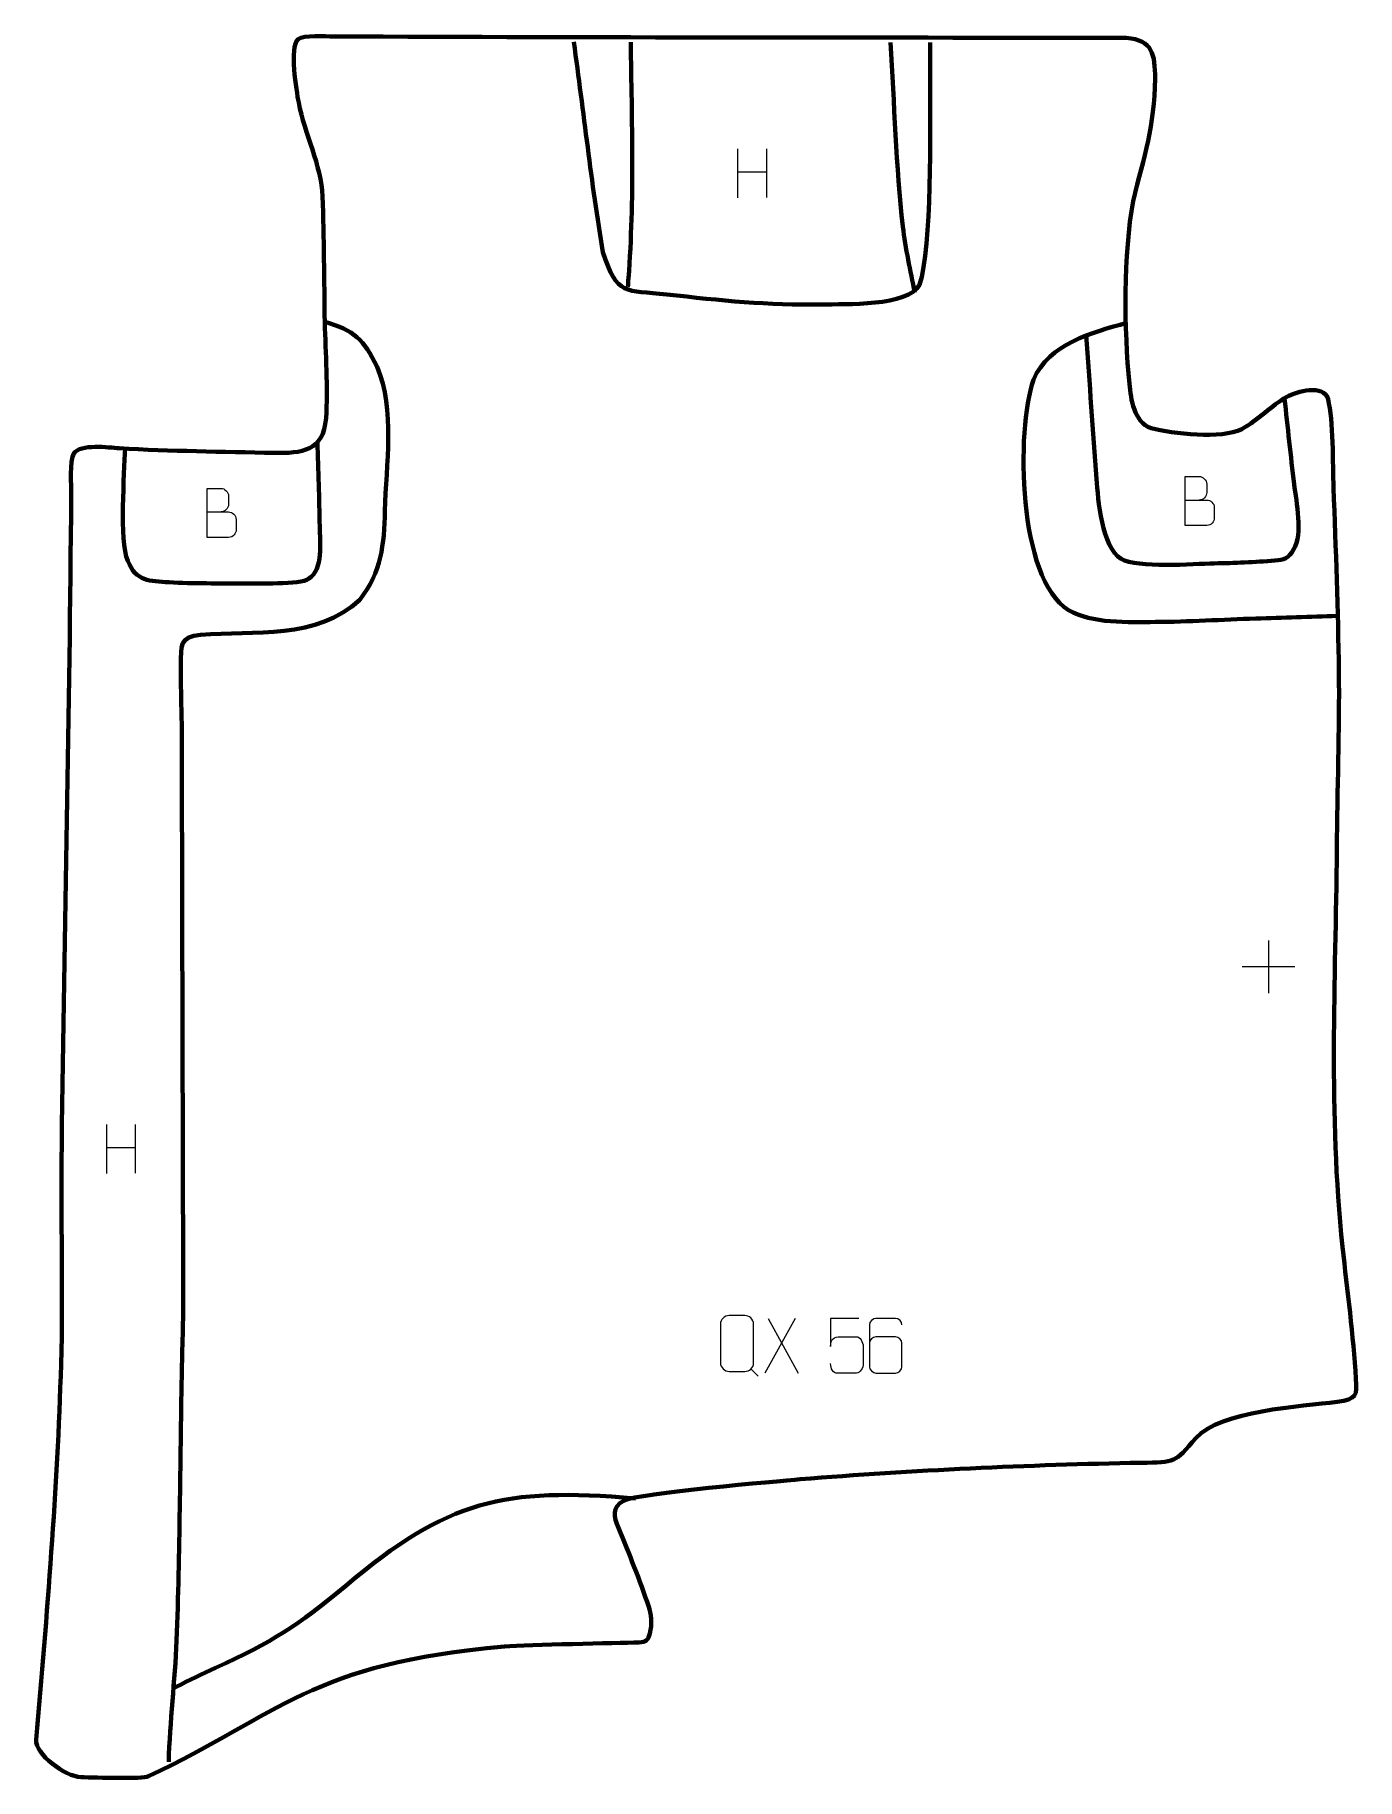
# Model space of a CAD drawing. Header units: millimetres. Extents: x 1755 to 2357, y 281 to 1076.
import ezdxf

# ---------------------------------------------------------------- set-up
doc = ezdxf.new("R2010")
doc.units = ezdxf.units.MM
doc.header["$MEASUREMENT"] = 0
doc.layers.add('layer 1', color=7, linetype='Continuous')

msp = doc.modelspace()

# ---------------------------------------------------------------- linework, layer by layer
at = {"layer": 'layer 1', "color": 242, "lineweight": 158}
msp.add_open_spline([(2103.3943, 417.5167), (2154.5996, 421.6863), (2207.1682, 424.0978), (2258.5375, 425.0402), (2258.5375, 425.0402), (2274.4933, 425.2963), (2273.6531, 424.8973), (2283.6462, 436.3765), (2283.6462, 436.3765), (2294.5378, 448.8127), (2331.6629, 450.7182), (2347.9459, 452.7874), (2347.9459, 452.7874), (2357.0207, 454.1626), (2356.9691, 455.7185), (2356.4959, 463.301), (2356.4959, 463.301), (2355.2614, 483.083), (2352.5402, 503.5985), (2350.411, 523.3813), (2350.411, 523.3813), (2343.9288, 584.4616), (2347.2127, 643.6112), (2347.785, 704.7266), (2347.785, 704.7266), (2347.9935, 731.6273), (2349.0357, 758.8182), (2348.7324, 785.6428), (2348.7324, 785.6428), (2348.3945, 813.3697), (2347.2913, 841.5923), (2346.3051, 869.33), (2346.3051, 869.33), (2345.924, 879.9087), (2346.1721, 900.3919), (2343.8078, 909.7269), (2343.8078, 909.7269), (2341.8723, 916.7632), (2329.4218, 913.317), (2325.0144, 910.8109), (2325.0144, 910.8109), (2317.9276, 906.7812), (2312.136, 900.5014), (2304.4741, 896.1077), (2304.4741, 896.1077), (2295.3807, 891.5155), (2273.0076, 894.0534), (2263.1551, 896.6092), (2263.1551, 896.6092), (2255.3704, 899.2319), (2253.997, 909.7825), (2253.2961, 916.8098), (2253.2961, 916.8098), (2250.8725, 941.1091), (2250.4857, 976.2351), (2255.0559, 1000.0671), (2255.0559, 1000.0671), (2260.0767, 1020.8597), (2264.7134, 1033.7872), (2265.0264, 1055.8806), (2265.0264, 1055.8806), (2264.8987, 1066.7993), (2264.0604, 1073.4799), (2251.8777, 1074.3962), (2251.8777, 1074.3962), (2131.4971, 1074.641), (2011.1155, 1074.5416), (1890.7356, 1075.0753), (1890.7356, 1075.0753), (1887.2837, 1075.0906), (1876.94, 1075.7888), (1874.6537, 1073.8005), (1874.6537, 1073.8005), (1870.4675, 1070.1599), (1873.8984, 1050.3837), (1874.9021, 1044.9452), (1874.9021, 1044.9452), (1877.5516, 1030.5885), (1885.2127, 1016.4047), (1885.7804, 1002.1971), (1885.7804, 1002.1971), (1886.5382, 983.2347), (1886.4138, 963.8493), (1886.7976, 944.8239), (1886.7976, 944.8239), (1887.0906, 930.7494), (1888.3264, 914.8646), (1887.3494, 901.0403), (1887.3494, 901.0403), (1886.2119, 886.0982), (1876.3075, 885.0464), (1863.6558, 885.29), (1863.6558, 885.29), (1840.247, 885.83), (1816.4948, 886.049), (1793.1468, 887.4011), (1793.1468, 887.4011), (1788.4474, 887.696), (1775.3519, 889.5842), (1772.4898, 884.9669), (1772.4898, 884.9669), (1770.5296, 881.8048), (1771.3129, 870.1986), (1771.2799, 866.1963), (1771.2799, 866.1963), (1770.4654, 767.3856), (1768.3941, 668.5873), (1766.9414, 569.7848), (1766.9414, 569.7848), (1766.4543, 536.5), (1767.6307, 503.1185), (1766.6731, 469.9381), (1766.6731, 469.9381), (1764.9812, 412.9289), (1760.2944, 355.8484), (1755.3129, 298.8242), (1755.3129, 298.8242), (1754.7436, 292.307), (1768.4909, 282.0309), (1775.7437, 281.7682), (1775.7437, 281.7682), (1782.9965, 281.5055), (1803.7182, 280.8719), (1806.4457, 282.1608), (1806.4457, 282.1608), (1866.8671, 310.7129), (1880.3872, 333.559), (1968.633, 341.2488), (1968.633, 341.2488), (1979.9961, 342.2389), (2019.5419, 342.7951), (2029.79, 343.1718), (2029.79, 343.1718), (2033.3489, 343.3024), (2034.1062, 344.4868), (2034.8784, 347.3008), (2034.8784, 347.3008), (2035.9557, 351.2265), (2035.3209, 356.7111), (2034.3877, 359.4289), (2034.3877, 359.4289), (2030.1863, 371.6646), (2025.5008, 383.4775), (2020.5426, 395.4196), (2020.5426, 395.4196), (2018.4823, 400.3819), (2017.4014, 404.8329), (2023.086, 407.8525), (2023.086, 407.8525), (2029.2271, 411.1145), (2093.1997, 416.6493), (2103.3943, 417.5167)], degree=3, knots=[0, 0, 0, 0, 0.02564103, 0.02564103, 0.02564103, 0.02564103, 0.05128205, 0.05128205, 0.05128205, 0.05128205, 0.07692308, 0.07692308, 0.07692308, 0.07692308, 0.1025641, 0.1025641, 0.1025641, 0.1025641, 0.12820513, 0.12820513, 0.12820513, 0.12820513, 0.15384615, 0.15384615, 0.15384615, 0.15384615, 0.17948718, 0.17948718, 0.17948718, 0.17948718, 0.20512821, 0.20512821, 0.20512821, 0.20512821, 0.23076923, 0.23076923, 0.23076923, 0.23076923, 0.25641026, 0.25641026, 0.25641026, 0.25641026, 0.28205128, 0.28205128, 0.28205128, 0.28205128, 0.30769231, 0.30769231, 0.30769231, 0.30769231, 0.33333333, 0.33333333, 0.33333333, 0.33333333, 0.35897436, 0.35897436, 0.35897436, 0.35897436, 0.38461538, 0.38461538, 0.38461538, 0.38461538, 0.41025641, 0.41025641, 0.41025641, 0.41025641, 0.43589744, 0.43589744, 0.43589744, 0.43589744, 0.46153846, 0.46153846, 0.46153846, 0.46153846, 0.48717949, 0.48717949, 0.48717949, 0.48717949, 0.51282051, 0.51282051, 0.51282051, 0.51282051, 0.53846154, 0.53846154, 0.53846154, 0.53846154, 0.56410256, 0.56410256, 0.56410256, 0.56410256, 0.58974359, 0.58974359, 0.58974359, 0.58974359, 0.61538462, 0.61538462, 0.61538462, 0.61538462, 0.64102564, 0.64102564, 0.64102564, 0.64102564, 0.66666667, 0.66666667, 0.66666667, 0.66666667, 0.69230769, 0.69230769, 0.69230769, 0.69230769, 0.71794872, 0.71794872, 0.71794872, 0.71794872, 0.74358974, 0.74358974, 0.74358974, 0.74358974, 0.76923077, 0.76923077, 0.76923077, 0.76923077, 0.79487179, 0.79487179, 0.79487179, 0.79487179, 0.82051282, 0.82051282, 0.82051282, 0.82051282, 0.84615385, 0.84615385, 0.84615385, 0.84615385, 0.87179487, 0.87179487, 0.87179487, 0.87179487, 0.8974359, 0.8974359, 0.8974359, 0.8974359, 0.92307692, 0.92307692, 0.92307692, 0.92307692, 0.94871795, 0.94871795, 0.94871795, 0.94871795, 1, 1, 1, 1], dxfattribs=at)
at = {"layer": 'layer 1', "color": 142, "lineweight": 158}
for points, knots in [([(2000.203, 1072.5703), (2004.6465, 1040.7679), (2008.2224, 1008.3531), (2013.4734, 976.7344), (2013.4734, 976.7344), (2019.9739, 956.6098), (2023.6203, 959.6338), (2042.5816, 957.5006), (2042.5816, 957.5006), (2067.1145, 954.7405), (2088.5483, 952.4624), (2113.3937, 952.9483), (2113.3937, 952.9483), (2123.3782, 953.1435), (2152.7497, 951.9398), (2157.7096, 961.9453), (2157.7096, 961.9453), (2163.4813, 979.0312), (2162.4772, 1033.5698), (2162.5084, 1054.1875), (2162.5084, 1054.1875), (2162.5203, 1059.8919), (2162.5296, 1065.5962), (2162.5402, 1071.3006), (2162.5402, 1071.3006), (2162.5402, 1071.3006), (2162.542, 1072.2675), (2162.542, 1072.2675)], [0, 0, 0, 0, 0.125, 0.125, 0.125, 0.125, 0.25, 0.25, 0.25, 0.25, 0.375, 0.375, 0.375, 0.375, 0.5, 0.5, 0.5, 0.5, 0.625, 0.625, 0.625, 0.625, 0.75, 0.75, 0.75, 0.75, 1, 1, 1, 1]), ([(2026.1337, 1072.5219), (2026.6685, 1036.3521), (2027.8384, 1001.0161), (2025.1283, 964.8551), (2025.1283, 964.8551), (2025.031, 963.557), (2024.9342, 962.2589), (2024.8379, 960.9607)], [0, 0, 0, 0, 0.33333333, 0.33333333, 0.33333333, 0.33333333, 1, 1, 1, 1]), ([(2144.4904, 1072.3011), (2146.2675, 1044.6136), (2146.9719, 1015.9082), (2150.1213, 988.4306), (2150.1213, 988.4306), (2151.2783, 978.3371), (2153.6056, 968.3844), (2155.5032, 958.4098)], [0, 0, 0, 0, 0.33333333, 0.33333333, 0.33333333, 0.33333333, 1, 1, 1, 1]), ([(1886.783, 945.0296), (1900.1491, 941.1289), (1904.4981, 937.0181), (1910.5939, 924.5214), (1910.5939, 924.5214), (1918.9729, 904.9048), (1914.6542, 879.9216), (1914.1622, 858.8995), (1914.1622, 858.8995), (1913.7969, 843.2914), (1912.6501, 831.1511), (1902.6962, 818.3902), (1902.6962, 818.3902), (1883.4475, 799.9514), (1854.5047, 804.3003), (1830.2169, 802.4233), (1830.2169, 802.4233), (1820.8003, 801.6956), (1821.2437, 797.209), (1821.1822, 788.8387), (1821.1822, 788.8387), (1821.1351, 777.9608), (1821.6354, 766.9762), (1821.6577, 756.0086), (1821.6577, 756.0086), (1821.8296, 671.5492), (1822.0693, 587.0929), (1822.3114, 502.6338), (1822.3114, 502.6338), (1822.3471, 490.1756), (1821.8561, 477.1615), (1821.6221, 464.6456), (1821.6221, 464.6456), (1820.8729, 424.5615), (1820.7625, 384.0958), (1819.2987, 344.0764), (1819.2987, 344.0764), (1818.5144, 325.6409), (1816.1804, 307.0698), (1815.7176, 288.7221)], [0, 0, 0, 0, 0.09090909, 0.09090909, 0.09090909, 0.09090909, 0.18181818, 0.18181818, 0.18181818, 0.18181818, 0.27272727, 0.27272727, 0.27272727, 0.27272727, 0.36363636, 0.36363636, 0.36363636, 0.36363636, 0.45454545, 0.45454545, 0.45454545, 0.45454545, 0.54545455, 0.54545455, 0.54545455, 0.54545455, 0.63636364, 0.63636364, 0.63636364, 0.63636364, 0.72727273, 0.72727273, 0.72727273, 0.72727273, 0.81818182, 0.81818182, 0.81818182, 0.81818182, 1, 1, 1, 1]), ([(2252.1624, 944.5138), (2236.2377, 940.1526), (2216.7049, 935.1378), (2209.579, 918.5846), (2209.579, 918.5846), (2201.7209, 895.2779), (2202.4142, 828.0907), (2225.5803, 813.6675), (2225.5803, 813.6675), (2236.1455, 807.4101), (2252.9831, 808.1226), (2265.1268, 808.2193), (2265.1268, 808.2193), (2280.1968, 808.3392), (2295.7791, 809.2932), (2310.9263, 809.7948), (2310.9263, 809.7948), (2323.2782, 810.2038), (2335.6302, 810.6127), (2347.9821, 811.0217)], [0, 0, 0, 0, 0.16666667, 0.16666667, 0.16666667, 0.16666667, 0.33333333, 0.33333333, 0.33333333, 0.33333333, 0.5, 0.5, 0.5, 0.5, 0.66666667, 0.66666667, 0.66666667, 0.66666667, 1, 1, 1, 1]), ([(2233.6503, 938.9668), (2235.2211, 917.1628), (2236.6356, 895.2436), (2238.3153, 873.4636), (2238.3153, 873.4636), (2239.0489, 863.9518), (2240.6414, 842.4911), (2249.4981, 836.9676), (2249.4981, 836.9676), (2257.0973, 832.7155), (2282.217, 834.6772), (2291.9875, 834.9139), (2291.9875, 834.9139), (2301.2299, 835.1379), (2310.3837, 835.4567), (2319.6034, 836.1974), (2319.6034, 836.1974), (2323.7295, 836.5462), (2325.7484, 837.2118), (2328.0905, 841.1854), (2328.0905, 841.1854), (2332.4237, 848.5369), (2329.3589, 862.6288), (2328.3453, 871.0347), (2328.3453, 871.0347), (2326.7776, 884.0346), (2325.4023, 897.059), (2323.9735, 910.0748)], [0, 0, 0, 0, 0.125, 0.125, 0.125, 0.125, 0.25, 0.25, 0.25, 0.25, 0.375, 0.375, 0.375, 0.375, 0.5, 0.5, 0.5, 0.5, 0.625, 0.625, 0.625, 0.625, 0.75, 0.75, 0.75, 0.75, 1, 1, 1, 1]), ([(1795.8397, 887.2997), (1795.4606, 875.6864), (1793.1935, 845.5988), (1797.0325, 836.0548), (1797.0325, 836.0548), (1800.7684, 826.767), (1807.0476, 826.8325), (1815.8337, 826.3292), (1815.8337, 826.3292), (1826.7538, 825.7036), (1839.0497, 825.8437), (1850.0904, 825.8348), (1850.0904, 825.8348), (1855.6038, 825.8224), (1875.7223, 825.2278), (1879.446, 827.8244), (1879.446, 827.8244), (1886.2322, 832.5567), (1884.6076, 844.3342), (1884.494, 851.7274), (1884.494, 851.7274), (1884.2971, 864.5368), (1883.74, 877.3293), (1883.4822, 890.1365)], [0, 0, 0, 0, 0.14285714, 0.14285714, 0.14285714, 0.14285714, 0.28571429, 0.28571429, 0.28571429, 0.28571429, 0.42857143, 0.42857143, 0.42857143, 0.42857143, 0.57142857, 0.57142857, 0.57142857, 0.57142857, 0.71428571, 0.71428571, 0.71428571, 0.71428571, 1, 1, 1, 1]), ([(2028.257, 408.7739), (1968.1585, 413.8935), (1942.9036, 408.2441), (1896.3025, 368.9638), (1896.3025, 368.9638), (1874.3608, 350.5841), (1862.9905, 343.5022), (1836.9868, 331.5512), (1836.9868, 331.5512), (1830.9734, 328.7876), (1825.0055, 325.9586), (1819.1203, 322.9297), (1819.1203, 322.9297), (1819.1203, 322.9297), (1818.2289, 322.4709), (1818.2289, 322.4709)], [0, 0, 0, 0, 0.2, 0.2, 0.2, 0.2, 0.4, 0.4, 0.4, 0.4, 0.6, 0.6, 0.6, 0.6, 1, 1, 1, 1])]:
    msp.add_open_spline(points, degree=3, knots=knots, dxfattribs=at)
at = {"layer": 'layer 1', "color": 250, "lineweight": 9}
for points in [[(2074.8222, 1023.9016), (2074.8222, 1023.9016), (2074.8222, 1001.5513), (2074.8222, 1001.5513)], [(2087.9379, 1023.9016), (2087.9379, 1023.9016), (2087.9379, 1001.7089), (2087.9379, 1001.7089)], [(2087.9204, 1013.2592), (2087.9204, 1013.2592), (2074.8222, 1013.2592), (2074.8222, 1013.2592)], [(2316.7311, 663.0784), (2316.7311, 663.0784), (2316.7311, 639.1005), (2316.7311, 639.1005)], [(2328.72, 651.0894), (2328.72, 651.0894), (2304.7421, 651.0894), (2304.7421, 651.0894)], [(1787.3652, 579.1817), (1787.3652, 579.1817), (1787.3652, 556.8314), (1787.3652, 556.8314)], [(1800.4809, 579.1817), (1800.4809, 579.1817), (1800.4809, 556.989), (1800.4809, 556.989)], [(1800.4634, 568.5393), (1800.4634, 568.5393), (1787.3652, 568.5393), (1787.3652, 568.5393)], [(2100.99, 490.8118), (2100.99, 490.8118), (2087.2494, 465.916), (2087.2494, 465.916)], [(2088.704, 490.8118), (2088.704, 490.8118), (2102.4446, 465.8583), (2102.4446, 465.8583)], [(2080.9211, 467.7874), (2080.9211, 467.7874), (2084.1313, 464.5805), (2084.1313, 464.5805)]]:
    msp.add_open_spline(points, degree=3, dxfattribs=at)
for points, knots in [([(2278.7157, 863.8141), (2281.9747, 863.8145), (2285.2341, 863.8145), (2288.4938, 863.8141), (2288.4938, 863.8141), (2290.2631, 863.7986), (2291.986, 862.2436), (2291.986, 860.4078), (2291.986, 860.4078), (2291.9857, 859.397), (2291.9857, 856.6657), (2291.986, 855.6546), (2291.986, 855.6546), (2292.0019, 853.9905), (2290.6206, 852.1867), (2288.5412, 852.2019), (2288.5412, 852.2019), (2285.2812, 852.2022), (2282.0215, 852.2022), (2278.7622, 852.2019), (2278.7622, 852.2019), (2278.7622, 859.6523), (2278.7622, 867.1024), (2278.7622, 874.5522), (2278.7622, 874.5522), (2280.8883, 874.5522), (2283.0147, 874.5522), (2285.1412, 874.5522), (2285.1412, 874.5522), (2286.6467, 874.568), (2288.5247, 872.8568), (2288.5406, 871.0991), (2288.5406, 871.0991), (2288.5402, 869.2485), (2288.5402, 869.1178), (2288.5406, 867.2669), (2288.5406, 867.2669), (2288.556, 865.4163), (2286.8951, 863.7986), (2285.0947, 863.8141)], [0, 0, 0, 0, 0.09090909, 0.09090909, 0.09090909, 0.09090909, 0.18181818, 0.18181818, 0.18181818, 0.18181818, 0.27272727, 0.27272727, 0.27272727, 0.27272727, 0.36363636, 0.36363636, 0.36363636, 0.36363636, 0.45454545, 0.45454545, 0.45454545, 0.45454545, 0.54545455, 0.54545455, 0.54545455, 0.54545455, 0.63636364, 0.63636364, 0.63636364, 0.63636364, 0.72727273, 0.72727273, 0.72727273, 0.72727273, 0.81818182, 0.81818182, 0.81818182, 0.81818182, 1, 1, 1, 1]), ([(1833.1518, 858.389), (1836.4108, 858.3894), (1839.6702, 858.3894), (1842.9299, 858.389), (1842.9299, 858.389), (1844.6992, 858.3735), (1846.4221, 856.8185), (1846.4221, 854.9827), (1846.4221, 854.9827), (1846.4218, 853.9719), (1846.4218, 851.2406), (1846.4221, 850.2295), (1846.4221, 850.2295), (1846.438, 848.5654), (1845.0567, 846.7616), (1842.9773, 846.7768), (1842.9773, 846.7768), (1839.7173, 846.7771), (1836.4576, 846.7771), (1833.1983, 846.7768), (1833.1983, 846.7768), (1833.1983, 854.2272), (1833.1983, 861.6773), (1833.1983, 869.1271), (1833.1983, 869.1271), (1835.3244, 869.1271), (1837.4508, 869.1271), (1839.5773, 869.1271), (1839.5773, 869.1271), (1841.0828, 869.1429), (1842.9608, 867.4317), (1842.9767, 865.674), (1842.9767, 865.674), (1842.9763, 863.8234), (1842.9763, 863.6927), (1842.9767, 861.8418), (1842.9767, 861.8418), (1842.9921, 859.9912), (1841.3312, 858.3735), (1839.5308, 858.389)], [0, 0, 0, 0, 0.09090909, 0.09090909, 0.09090909, 0.09090909, 0.18181818, 0.18181818, 0.18181818, 0.18181818, 0.27272727, 0.27272727, 0.27272727, 0.27272727, 0.36363636, 0.36363636, 0.36363636, 0.36363636, 0.45454545, 0.45454545, 0.45454545, 0.45454545, 0.54545455, 0.54545455, 0.54545455, 0.54545455, 0.63636364, 0.63636364, 0.63636364, 0.63636364, 0.72727273, 0.72727273, 0.72727273, 0.72727273, 0.81818182, 0.81818182, 0.81818182, 0.81818182, 1, 1, 1, 1]), ([(2070.991, 492.0888), (2073.3588, 492.0888), (2075.7268, 492.0888), (2078.0948, 492.0888), (2078.0948, 492.0888), (2080.0766, 492.125), (2082.1039, 490.6065), (2082.131, 488.1249), (2082.131, 488.1249), (2082.1307, 482.2743), (2082.1307, 476.4234), (2082.131, 470.572), (2082.131, 470.572), (2081.9888, 468.2067), (2080.2813, 466.7004), (2078.0948, 466.6894), (2078.0948, 466.6894), (2075.7208, 466.6899), (2073.347, 466.6899), (2070.9735, 466.6894), (2070.9735, 466.6894), (2069.0136, 466.5822), (2067.0058, 468.5007), (2067.0173, 470.5544), (2067.0173, 470.5544), (2067.0176, 476.4284), (2067.0176, 482.3022), (2067.0173, 488.1756), (2067.0173, 488.1756), (2067.0216, 490.3522), (2068.7998, 492.1025), (2070.991, 492.0888)], [0, 0, 0, 0, 0.11111111, 0.11111111, 0.11111111, 0.11111111, 0.22222222, 0.22222222, 0.22222222, 0.22222222, 0.33333333, 0.33333333, 0.33333333, 0.33333333, 0.44444444, 0.44444444, 0.44444444, 0.44444444, 0.55555556, 0.55555556, 0.55555556, 0.55555556, 0.66666667, 0.66666667, 0.66666667, 0.66666667, 0.77777778, 0.77777778, 0.77777778, 0.77777778, 1, 1, 1, 1]), ([(2130.0063, 490.7514), (2130.0063, 490.7514), (2117.1546, 490.7514), (2117.1546, 490.7514), (2117.1546, 490.7514), (2117.1549, 486.5208), (2117.1549, 482.2899), (2117.1546, 478.0587), (2117.1546, 478.0587), (2117.1543, 481.3688), (2118.7853, 482.4406), (2121.5973, 482.5011), (2121.5973, 482.5011), (2124.0369, 482.5014), (2126.4764, 482.5014), (2128.9156, 482.5011), (2128.9156, 482.5011), (2130.5654, 482.5079), (2132.0403, 480.1274), (2132.0688, 478.0587), (2132.0688, 478.0587), (2132.0685, 475.4714), (2132.0685, 472.8838), (2132.0688, 470.2961), (2132.0688, 470.2961), (2132.115, 468.3367), (2130.6156, 465.9004), (2128.9897, 465.8419), (2128.9897, 465.8419), (2127.0332, 465.8422), (2122.1382, 465.8422), (2120.1812, 465.8419), (2120.1812, 465.8419), (2118.3357, 465.8331), (2117.2286, 467.7979), (2117.2078, 470.349)], [0, 0, 0, 0, 0.1, 0.1, 0.1, 0.1, 0.2, 0.2, 0.2, 0.2, 0.3, 0.3, 0.3, 0.3, 0.4, 0.4, 0.4, 0.4, 0.5, 0.5, 0.5, 0.5, 0.6, 0.6, 0.6, 0.6, 0.7, 0.7, 0.7, 0.7, 0.8, 0.8, 0.8, 0.8, 1, 1, 1, 1]), ([(2149.7067, 487.8759), (2149.6826, 489.2154), (2148.3264, 490.8686), (2146.7545, 490.8343), (2146.7545, 490.8343), (2143.7697, 490.834), (2140.7845, 490.834), (2137.7991, 490.8343), (2137.7991, 490.8343), (2136.58, 490.8492), (2134.8518, 489.4116), (2134.8468, 487.8759), (2134.8468, 487.8759), (2134.8471, 481.5154), (2134.8471, 475.1546), (2134.8468, 468.7939), (2134.8468, 468.7939), (2134.8515, 467.631), (2136.58, 465.8599), (2137.7991, 465.8355), (2137.7991, 465.8355), (2140.7845, 465.8358), (2143.7697, 465.8358), (2146.7545, 465.8355), (2146.7545, 465.8355), (2148.0326, 465.8793), (2149.7023, 467.4938), (2149.7067, 468.7939), (2149.7067, 468.7939), (2149.7067, 472.3772), (2149.7067, 475.9603), (2149.7067, 479.543), (2149.7067, 479.543), (2149.6682, 481.0212), (2148.0855, 482.4541), (2146.7545, 482.4521), (2146.7545, 482.4521), (2143.7697, 482.4524), (2140.7845, 482.4524), (2137.7991, 482.4521), (2137.7991, 482.4521), (2136.4696, 482.4571), (2134.8266, 480.9498), (2134.8683, 479.5213)], [0, 0, 0, 0, 0.08333333, 0.08333333, 0.08333333, 0.08333333, 0.16666667, 0.16666667, 0.16666667, 0.16666667, 0.25, 0.25, 0.25, 0.25, 0.33333333, 0.33333333, 0.33333333, 0.33333333, 0.41666667, 0.41666667, 0.41666667, 0.41666667, 0.5, 0.5, 0.5, 0.5, 0.58333333, 0.58333333, 0.58333333, 0.58333333, 0.66666667, 0.66666667, 0.66666667, 0.66666667, 0.75, 0.75, 0.75, 0.75, 0.83333333, 0.83333333, 0.83333333, 0.83333333, 1, 1, 1, 1])]:
    msp.add_open_spline(points, degree=3, knots=knots, dxfattribs=at)

doc.saveas('drawing.dxf')
